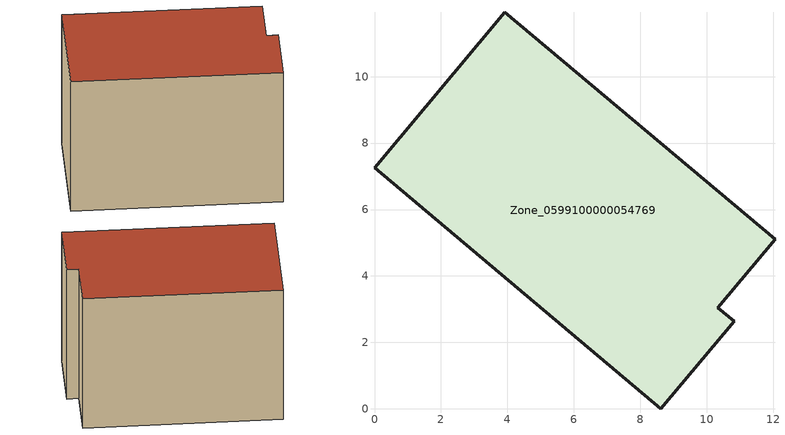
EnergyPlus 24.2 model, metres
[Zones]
Zone_0599100000054769
 floor ground (C_G): 0,7.26 3.92,11.94 12.06,5.11 10.33,3.04 10.84,2.64 8.62,0 z0
 wall outside (C_F): 3.92,11.94 0,7.26 8.62,0 10.84,2.64 10.33,3.04 12.06,5.11 3.92,11.94 z0:8.39
 roof outside (C_R): 0,7.26 8.62,0 10.84,2.64 10.33,3.04 12.06,5.11 3.92,11.94 z8.39
[BUILDING]
Pand.0599100000054769: North Axis=0; Terrain=City; Loads Convergence Tolerance Value=0.04; Temperature Convergence Tolerance Value=0.4; Solar Distribution=FullExterior; Maximum Number of Warmup Days=25; Minimum Number of Warmup Days=1
[Site:Location]
Rotterdam.The.Hague.AP_ZH_NLD Design_Conditions: Latitude=51.96; Longitude=4.45; Time Zone=1; Elevation=-4.5
[SITE:GROUNDTEMPERATURE:BUILDINGSURFACE]
18, 18, 18, 18, 18, 18, 18, 18, 18, 18, 18, 18
[MATERIAL] Thermal Absorptance=0.9; Solar Absorptance=0.7; Visible Absorptance=0.7
Name | Roughness | Thickness | Conductivity | Density | Specific Heat
G.TI.1946-1964 | MediumSmooth | 0.15 | 1 | 540 | 1210
F.TI.1946-1964 | Rough | 0.3 | 0.857143 | 1920 | 840
R.TI.1946-1964 | MediumRough | 0.2 | 0.277778 | 1500 | 1000
[CONSTRUCTION]
C_G: G.TI.1946-1964
C_F: F.TI.1946-1964
C_R: R.TI.1946-1964
[ZONE]
Zone_0599100000054769: Type=1; Multiplier=1; Ceiling Height=Autocalculate; Volume=Autocalculate; Floor Area=autocalculate; Part of Total Floor Area=Yes
[ZONEINFILTRATION:DESIGNFLOWRATE]
Infil_Zone_0599100000054769: Zone or ZoneList or Space or SpaceList=Zone_0599100000054769; Schedule=AlwaysOn; Design Flow Rate Calculation Method=Flow/Area; Flow Rate per Floor Area=0.003; Constant Term Coefficient=1; Temperature Term Coefficient=0; Velocity Term Coefficient=0; Velocity Squared Term Coefficient=0
[HVACTEMPLATE:ZONE:IDEALLOADSAIRSYSTEM]
Zone_0599100000054769: Maximum Heating Supply Air Temperature=50; Minimum Cooling Supply Air Temperature=13; Maximum Heating Supply Air Humidity Ratio=0.0156; Minimum Cooling Supply Air Humidity Ratio=0.0077; Heating Limit=NoLimit; Cooling Limit=NoLimit; Dehumidification Control Type=ConstantSensibleHeatRatio; Cooling Sensible Heat Ratio=0.7; Dehumidification Setpoint=60; Humidification Control Type=None; Humidification Setpoint=30; Outdoor Air Method=None; Outdoor Air Flow Rate per Person=0.00944; Outdoor Air Flow Rate per Zone Floor Area=0; Outdoor Air Flow Rate per Zone=0; Demand Controlled Ventilation Type=None; Outdoor Air Economizer Type=NoEconomizer; Heat Recovery Type=None; Sensible Heat Recovery Effectiveness=0.7; Latent Heat Recovery Effectiveness=0.65
[ZONECONTROL:THERMOSTAT]
ThermostatControl_Zone_0599100000054769: Zone or ZoneList=Zone_0599100000054769; Control Type Schedule=DualSetpointControlType; Control 1=Thermostat_Zone_0599100000054769; Temperature Difference Between Cutout And Setpoint=0
[THERMOSTATSETPOINT:DUALSETPOINT]
Thermostat_Zone_0599100000054769: Heating Setpoint Temperature Schedule=HeatingSetpoint_Zone_0599100000054769; Cooling Setpoint Temperature Schedule=CoolingSetpoint_Zone_0599100000054769
[SCHEDULE:COMPACT]
HeatingSetpoint_Zone_0599100000054769: Through: 12/31, For: AllDays, Until: 24:00, 21
CoolingSetpoint_Zone_0599100000054769: Through: 12/31, For: AllDays, Until: 24:00, 24
DualSetpointControlType: Through: 12/31, For: AllDays, Until: 24:00, 4
AlwaysOn: Through: 12/31, For: AllDays, Until: 24:00, 1
